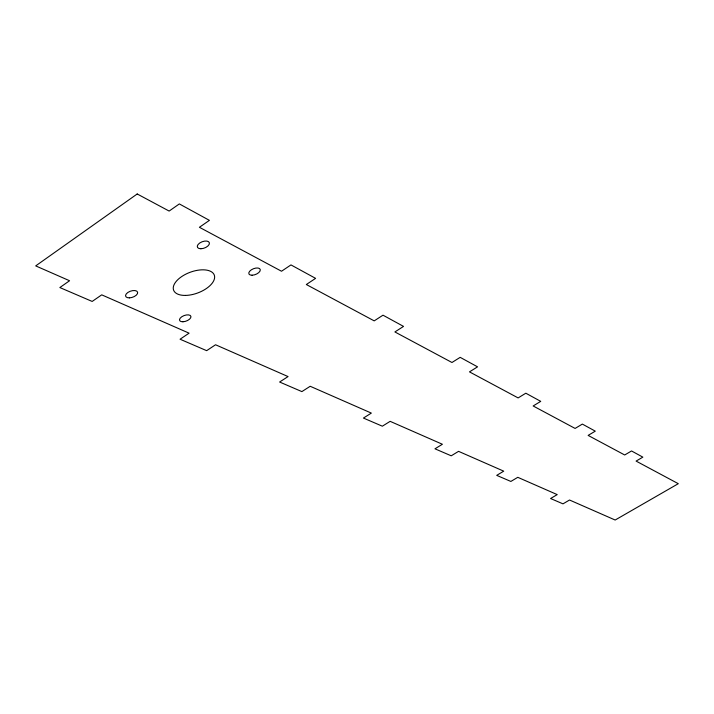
<?xml version="1.0" encoding="UTF-8"?>
<svg xmlns="http://www.w3.org/2000/svg" width="714" height="714" viewBox="0 0 714 714"><rect width="100%" height="100%" fill="white"/><g stroke="black" fill="none" stroke-linecap="round" stroke-linejoin="round"><path stroke-width="1.07" d="M137.204 193.976L35.7 265.894L69.57 280.745L59.851 287.546L92.177 301.442L101.718 294.846L189.094 333.17L180.062 339.221L206.658 350.663L215.548 344.764L288.063 376.573L279.62 382.026L301.888 391.602L310.197 386.274L371.342 413.094L363.435 418.065L382.356 426.196L390.147 421.34L442.403 444.26L434.96 448.811L451.23 455.809L458.566 451.346L503.736 471.16L496.712 475.363L510.858 481.441L517.784 477.318L557.223 494.615L550.583 498.515L562.989 503.852L569.54 500.014L615.165 520.024L678.3 483.69L636.094 461.092L642.85 457.139L631.533 450.962L624.688 454.979L588.131 435.406L595.28 431.149L582.356 424.089L575.1 428.436L533.153 405.971L540.73 401.357L525.825 393.209L518.123 397.921L469.482 371.878L477.559 366.844L460.173 357.348L451.962 362.498L394.896 331.948L403.535 326.405L382.999 315.186L374.207 320.872L306.324 284.52L315.597 278.362L290.964 264.912L281.521 271.24L199.411 227.284L209.416 220.358L179.339 203.927L169.138 211.067L137.204 193.976M252.069 275.22A6.087 3.061 -21.6 0 0 260.298 269.696A6.087 3.061 -21.6 0 0 251.266 269.865A6.087 3.061 -21.6 0 0 252.069 275.22M129.35 297.872A6.328 3.231 -19 0 0 137.615 292.222A6.328 3.231 -19 0 0 127.842 292.481A6.328 3.231 -19 0 0 129.35 297.872M185.506 295.417A21.706 11.022 -20.4 0 0 214.53 275.943A21.706 11.022 -20.4 0 0 181.775 276.514A21.706 11.022 -20.4 0 0 185.506 295.417M200.884 248.749A6.39 3.356 -20.7 0 0 209.407 242.912A6.39 3.356 -20.7 0 0 199.75 242.992A6.39 3.356 -20.7 0 0 200.884 248.749M182.945 321.773A6.024 2.963 -20.1 0 0 190.924 316.418A6.024 2.963 -20.1 0 0 181.784 316.748A6.024 2.963 -20.1 0 0 182.945 321.773"/></g></svg>
